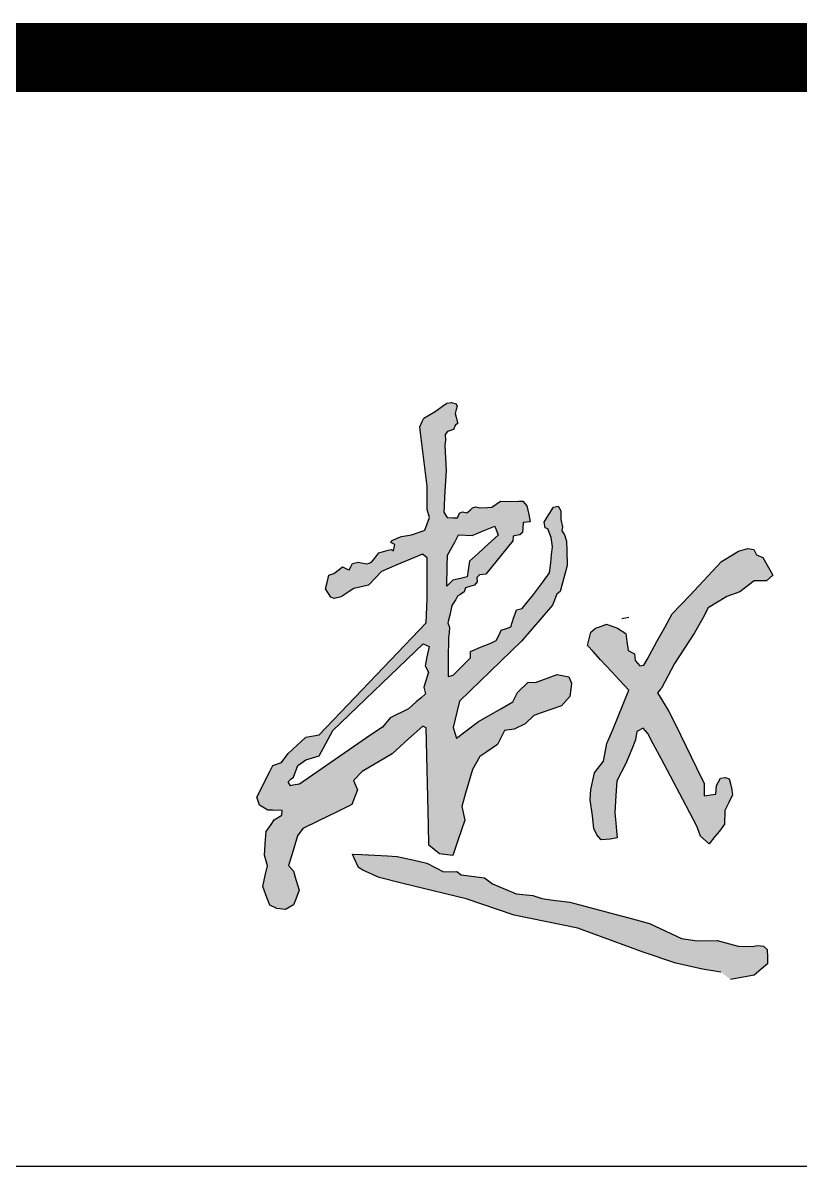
# Model space of a CAD drawing. Header units: inches. Extents: x -1293886 to -986005, y -15154 to 203628.
# Drawn here: x -1069950 to -1069390, y 79037 to 79862 of the extents above; entities that cross this region are included whole.
import ezdxf

# ---------------------------------------------------------------- set-up
doc = ezdxf.new("R2010")
doc.units = ezdxf.units.IN
doc.header["$LTSCALE"] = 100
doc.header["$MEASUREMENT"] = 0
doc.layers.get('0').update_dxf_attribs({"color": 252})
doc.layers.add('TK', color=142, linetype='Continuous')

# ---------------------------------------------------------------- blocks, each defined once
blk = doc.blocks.new('A$C05385F37')
at = {"layer": 'TK'}
for p, q in [((-8000, -26600), (-1000, -26600)), ((-1000, -26600), (-8000, -26600)), ((-8000, -26600), (-1000, -26600)), ((-8000, -26600), (-1000, -26600)), ((-8000, -26600), (-1000, -26600)), ((-8000, -26600), (-1000, -26600)), ((-8000, -27400), (-1000, -27400))]:
    blk.add_line(p, q, dxfattribs=at)
at = {"layer": 'TK', "const_width": 50}
for points in [[(-8000, -26600), (-1000, -26600)], [(-1000, -26600), (-8000, -26600)], [(-1000, -26600), (-7944, -26600)]]:
    blk.add_lwpolyline(points, dxfattribs=at)

msp = doc.modelspace()

# ---------------------------------------------------------------- hatches: boundary and pattern name
h = msp.add_hatch(color=1)
h.dxf.hatch_style = 1
h.paths.add_polyline_path([(-1069251.43, 79214.99), (-1069251.68, 79219.55), (-1069246.96, 79223.01), (-1069241.41, 79223.71), (-1069239.47, 79222.46), (-1069239.61, 79216.64), (-1069239.77, 79209.73), (-1069238.5, 79202.36), (-1069237.34, 79195.64), (-1069238.08, 79189.05), (-1069238.77, 79182.95), (-1069240.99, 79180.46), (-1069242.38, 79185.73), (-1069245.43, 79189.89), (-1069248.37, 79193.89), (-1069249.32, 79200.42), (-1069250.5, 79208.59)], flags=16)
h.paths.add_polyline_path([(-1069288.58, 79242.72), (-1069291.57, 79246.02), (-1069285.27, 79254.83), (-1069278.82, 79260.17), (-1069273.47, 79261.75), (-1069269.85, 79255.93), (-1069267.65, 79246.81), (-1069270.64, 79243.51), (-1069277.25, 79240.68), (-1069283.7, 79239.42)], flags=16)
h.paths.add_polyline_path([(-1069184.22, 79350.52), (-1069180.18, 79358.3), (-1069172.14, 79369.78), (-1069168.23, 79382.86), (-1069160.2, 79392.73), (-1069152.16, 79414.53), (-1069144.83, 79434.4), (-1069145.73, 79442.53), (-1069146.84, 79452.63), (-1069147.8, 79461.38), (-1069143.43, 79468.47), (-1069136.77, 79472.6), (-1069126.44, 79470.76), (-1069121.38, 79466.63), (-1069117.94, 79460.66), (-1069120.01, 79451.71), (-1069124.37, 79447.81), (-1069123.22, 79440.93), (-1069126.9, 79430.6), (-1069129.99, 79421.91), (-1069133.33, 79411.78), (-1069169.57, 79334.54), (-1069177.83, 79332.22), (-1069181.1, 79333.64), (-1069184.63, 79335.18), (-1069185.35, 79340.16), (-1069185.79, 79343.2), (-1069186.21, 79346.12)])
h.paths.add_polyline_path([(-1069265.51, 79279.81), (-1069264.71, 79277.56), (-1069262.99, 79272.69), (-1069261.65, 79268.89), (-1069256.1, 79260.22), (-1069256.5, 79254.66), (-1069254.25, 79250.16), (-1069253.27, 79248.2), (-1069248.15, 79248.04), (-1069245.65, 79247.97), (-1069244.58, 79250.56), (-1069245.11, 79252.94), (-1069245.87, 79256.38), (-1069247.89, 79259.69), (-1069250.77, 79269.42), (-1069249.7, 79276.35), (-1069249.04, 79280.63), (-1069247.03, 79284.87), (-1069245.57, 79287.98), (-1069249.43, 79291.8), (-1069260.89, 79290.47), (-1069267.27, 79289.73), (-1069273.53, 79289), (-1069275.84, 79283.79), (-1069270.01, 79283.39), (-1069267.29, 79283.2)], flags=16)
h.paths.add_polyline_path([(-1069300.25, 79400.65), (-1069297.75, 79398.78), (-1069290.6, 79400.95), (-1069283.45, 79398.57), (-1069280.85, 79393.37), (-1069282.58, 79385.14), (-1069284.25, 79377.23), (-1069287.57, 79372.58), (-1069287.35, 79366.95), (-1069287.18, 79362.64), (-1069287.09, 79360.2), (-1069276.08, 79374.31), (-1069268.93, 79375.61), (-1069264.16, 79377.13), (-1069258.31, 79385.79), (-1069249.43, 79392.94), (-1069245.31, 79407.01), (-1069239.46, 79417.19), (-1069230.58, 79421.95), (-1069222.99, 79420.22), (-1069217.79, 79415.46), (-1069220.18, 79408.09), (-1069223.21, 79399.87), (-1069226.22, 79391.72), (-1069240.33, 79373.88), (-1069262.26, 79351.31), (-1069261.3, 79348.45), (-1069209.73, 79364.1), (-1069205.33, 79362), (-1069203.04, 79357.99), (-1069200.83, 79354.13), (-1069205.72, 79349.78), (-1069210.84, 79345.23), (-1069280.31, 79300.19), (-1069278.19, 79297.44), (-1069272.89, 79296.8), (-1069269.08, 79296.35), (-1069266.33, 79303.79), (-1069259.34, 79304.63), (-1069250.84, 79305.66), (-1069245.44, 79306.32), (-1069241.97, 79304), (-1069237.19, 79300.8), (-1069232.44, 79299.77), (-1069228.8, 79298.98), (-1069225.45, 79303.36), (-1069223.47, 79305.96), (-1069221.22, 79308.02), (-1069213.74, 79314.85), (-1069205.76, 79318.39), (-1069201.22, 79320.4), (-1069196.86, 79320.51), (-1069194.53, 79317.12), (-1069195.59, 79308.44), (-1069196.12, 79304.14), (-1069196.58, 79300.34), (-1069208.24, 79297.16), (-1069213.31, 79295.77), (-1069216.23, 79291.76), (-1069217.34, 79290.22), (-1069220.54, 79285.83), (-1069224.91, 79284.95), (-1069229.61, 79281.43), (-1069228.91, 79273.22), (-1069223.74, 79252.1), (-1069218.57, 79249.29), (-1069214.61, 79247.13), (-1069207.07, 79246), (-1069198.46, 79245.69), (-1069190.98, 79248.18), (-1069182.58, 79250.99), (-1069176.73, 79252.94), (-1069175.37, 79257.13), (-1069175.37, 79265.16), (-1069175.37, 79270.43), (-1069172.39, 79273.18), (-1069162.52, 79272.95), (-1069153.81, 79272.75), (-1069149.44, 79272.95), (-1069146, 79269.97), (-1069140.03, 79268.83), (-1069137.51, 79273.64), (-1069135.97, 79276.58), (-1069127.64, 79277.77), (-1069124.43, 79274.79), (-1069126.95, 79270.2), (-1069129.04, 79266.4), (-1069130.57, 79263.62), (-1069127.87, 79261.26), (-1069125.5, 79260.35), (-1069119.48, 79270.38), (-1069089.69, 79307.27), (-1069089.34, 79311.91), (-1069091.48, 79314.94), (-1069092.13, 79315.86), (-1069096.65, 79313.69), (-1069159.21, 79283.62), (-1069166.39, 79284.99), (-1069167.1, 79289.27), (-1069169.42, 79291.41), (-1069169.6, 79295.86), (-1069167.46, 79301.57), (-1069165.61, 79306.49), (-1069161.04, 79311.37), (-1069148.27, 79324.58), (-1069102.17, 79348.84), (-1069098.53, 79350.75), (-1069096.83, 79364.98), (-1069101.08, 79372.24), (-1069104.4, 79377.91), (-1069108.34, 79401.18), (-1069107.13, 79404.97), (-1069105.28, 79410.8), (-1069110.75, 79414.27), (-1069115.58, 79414.27), (-1069117.48, 79417.72), (-1069111.01, 79424.18), (-1069110.05, 79432.59), (-1069105.85, 79444.43), (-1069097.06, 79446.53), (-1069091.52, 79441.75), (-1069086.4, 79437.34), (-1069091.71, 79402.42), (-1069089.8, 79392.87), (-1069087.51, 79381.41), (-1069085.79, 79373.77), (-1069083.89, 79365.36), (-1069075.47, 79366.32), (-1069067.63, 79373.39), (-1069042.32, 79391.2), (-1069033.91, 79390.48), (-1069030.3, 79386.64), (-1069029.34, 79377.27), (-1069028.94, 79373.35), (-1069038.72, 79369.1), (-1069039.92, 79360.94), (-1069074.52, 79343.67), (-1069087.74, 79344.12), (-1069093.82, 79344.32), (-1069101.11, 79340.55), (-1069143.09, 79312.95), (-1069144.13, 79306.48), (-1069140.37, 79307.26), (-1069077.21, 79335.84), (-1069071.52, 79334.16), (-1069067.51, 79330.93), (-1069067.12, 79327.05), (-1069065.95, 79321.62), (-1069066.86, 79316.7), (-1069108.7, 79255.1), (-1069107.19, 79252.89), (-1069105.51, 79250.42), (-1069028.04, 79226.72), (-1069004.63, 79219.57), (-1068991.95, 79218.79), (-1068979.2, 79218), (-1068958.58, 79210.39), (-1068893.72, 79198.99), (-1068887.03, 79197.81), (-1068882.92, 79194.19), (-1068880.57, 79192.13), (-1068872.51, 79194.59), (-1068865.97, 79196.59), (-1068860.11, 79194.39), (-1068855.9, 79190.19), (-1068848.45, 79183.18), (-1068848.2, 79177.64), (-1068848.06, 79174.46), (-1068853.23, 79169.6), (-1068861.04, 79166.08), (-1068870.35, 79169.6), (-1068877.84, 79172.43), (-1068895.35, 79179.05), (-1068908.09, 79179.15), (-1068920.42, 79182.67), (-1068929.83, 79185.36), (-1068942.06, 79188.85), (-1068949.61, 79191.01), (-1068958.51, 79193.55), (-1068995.41, 79199.77), (-1069020.07, 79207.82), (-1069079.97, 79223.92), (-1069124.76, 79238.75), (-1069133.06, 79233.47), (-1069153.95, 79209.33), (-1069160.77, 79201.45), (-1069167.13, 79194.09), (-1069173.56, 79186.66), (-1069179.4, 79179.92), (-1069185.15, 79182.42), (-1069190.61, 79184.79), (-1069191.95, 79189.97), (-1069193.43, 79195.7), (-1069194.93, 79201.5), (-1069196.4, 79207.16), (-1069196.98, 79212.35), (-1069192.95, 79215.62), (-1069185.91, 79216.37), (-1069185.4, 79211.34), (-1069184.8, 79205.32), (-1069184.23, 79199.59), (-1069177.86, 79200.53), (-1069170.56, 79204.3), (-1069169.05, 79211.59), (-1069162.51, 79217.88), (-1069151.25, 79228.69), (-1069142.37, 79243.53), (-1069144.14, 79250.32), (-1069147.91, 79251.58), (-1069153.8, 79253.54), (-1069159.23, 79250.57), (-1069168.29, 79245.63), (-1069184.35, 79233), (-1069198.99, 79230.82), (-1069208.35, 79229.43), (-1069216, 79230.43), (-1069220.63, 79231.03), (-1069223.3, 79231.38), (-1069223.32, 79225.29), (-1069223.36, 79214.61), (-1069224.11, 79168.75), (-1069224.85, 79160.44), (-1069229.86, 79157.26), (-1069234.14, 79153.72), (-1069243.67, 79152.38), (-1069252.1, 79173.31), (-1069254.56, 79186.98), (-1069259.02, 79201.27), (-1069263.33, 79210.03), (-1069272.7, 79206.95), (-1069282.7, 79201.42), (-1069319.61, 79176.67), (-1069327.39, 79175.21), (-1069338.56, 79173.12), (-1069344.67, 79171.98), (-1069344.17, 79180.56), (-1069344.65, 79192.95), (-1069339.79, 79201.21), (-1069329.82, 79201.46), (-1069325.21, 79201.57), (-1069323.74, 79196.11), (-1069318.88, 79194.41), (-1069312.31, 79200.24), (-1069266.11, 79228.43), (-1069267.08, 79231.83), (-1069273.16, 79230.38), (-1069298.69, 79221.38), (-1069306.48, 79223.33), (-1069310.85, 79227.95), (-1069313.11, 79230.32), (-1069313.28, 79234.75), (-1069310.37, 79237.91), (-1069309.3, 79253.23), (-1069305.09, 79255.63), (-1069300.58, 79259.39), (-1069296.53, 79264.94), (-1069294.12, 79274.25), (-1069275.84, 79283.79), (-1069285.41, 79283.28), (-1069297.77, 79282.62), (-1069300.22, 79282.48), (-1069305.67, 79277.15), (-1069317.14, 79265.93), (-1069325.39, 79264.1), (-1069337.39, 79252.91), (-1069358.44, 79239.86), (-1069361.6, 79237.9), (-1069364.31, 79243.85), (-1069368.59, 79253.26), (-1069363.24, 79257.97), (-1069361.19, 79259.77), (-1069350.98, 79263.3), (-1069245.97, 79336.81), (-1069356.02, 79295.91), (-1069361.9, 79298.73), (-1069364.01, 79303.89), (-1069362.84, 79308.59), (-1069358.84, 79311.88), (-1069353.37, 79316.38), (-1069337.7, 79323.85), (-1069295.4, 79340.99), (-1069294.23, 79344.75), (-1069300.1, 79344.28), (-1069303.35, 79344.02), (-1069306.76, 79351.43), (-1069311.53, 79361.82), (-1069310.48, 79378.36), (-1069309.79, 79389.13), (-1069309.31, 79396.55), (-1069308.15, 79400.65)])
h.paths.add_polyline_path([(-1069345.68, 79430.97), (-1069338.62, 79437.68), (-1069319.03, 79445.82), (-1069300.72, 79448.62), (-1069286.61, 79452.7), (-1069255.44, 79452.68), (-1069233.82, 79456.24), (-1069222.43, 79458.12), (-1069210.16, 79452.68), (-1069209.65, 79446.33), (-1069212.45, 79438.96), (-1069214.8, 79432.77), (-1069236.36, 79431.33), (-1069248.11, 79430.54), (-1069260.53, 79433.11), (-1069272.48, 79431.33), (-1069287.62, 79429.08), (-1069304.89, 79422.96), (-1069327.17, 79420.4), (-1069339.63, 79421.67), (-1069342.94, 79426.75)])
h.paths.add_polyline_path([(-1069247.3, 79537.93), (-1069244.15, 79543.23), (-1069244.1, 79543.23), (-1069228.18, 79544.38), (-1069214.24, 79521.3), (-1069213.66, 79507.22), (-1069213.45, 79502.38), (-1069215.12, 79500.48), (-1069216.15, 79495.49), (-1069218.2, 79487.87), (-1069223.63, 79483.76), (-1069229.79, 79474.82), (-1069245.79, 79463.82), (-1069259.87, 79459.57), (-1069286.61, 79452.7), (-1069292.84, 79453.72), (-1069294.29, 79457.48), (-1069289.8, 79458.21), (-1069282.53, 79459.38), (-1069273.99, 79465.89), (-1069268.81, 79469.84), (-1069257.6, 79473.86), (-1069250.92, 79479.52), (-1069243.09, 79488.5), (-1069236.88, 79495.63), (-1069235.84, 79508.36), (-1069237.58, 79512.57), (-1069244.25, 79518.07), (-1069248.84, 79521.86), (-1069251.07, 79528.08), (-1069250.05, 79533.29)])
h.paths.add_polyline_path([(-1069712.59, 79262.29), (-1069705.98, 79261.93), (-1069691.94, 79261.24), (-1069687.38, 79261.02), (-1069680.53, 79260.69), (-1069668.27, 79257.92), (-1069659.15, 79255.86), (-1069652.47, 79252.38), (-1069646.96, 79249.51), (-1069637.49, 79249.67), (-1069634.3, 79247.43), (-1069617.55, 79245.19), (-1069611.6, 79240.78), (-1069602.57, 79236.99), (-1069594.65, 79233.66), (-1069582.69, 79232.41), (-1069576.16, 79230.19), (-1069567.92, 79229.14), (-1069562, 79228.39), (-1069555.96, 79227.63), (-1069523.55, 79219.02), (-1069513.29, 79216.29), (-1069498.44, 79212.35), (-1069475.34, 79201.3), (-1069464.09, 79199.76), (-1069449.65, 79200.02), (-1069434.43, 79195.8), (-1069424.21, 79195.68), (-1069420.5, 79196.44), (-1069416.16, 79195.8), (-1069413.6, 79193.38), (-1069413.47, 79187.5), (-1069413.37, 79183.05), (-1069417.94, 79179.2), (-1069423.07, 79174.87), (-1069440.06, 79171.92), (-1069446.96, 79177.15), (-1069460.25, 79179.2), (-1069479.56, 79183.67), (-1069502.95, 79191.59), (-1069550.16, 79208.87), (-1069596.03, 79218.27), (-1069630.66, 79229.96), (-1069676.3, 79241.19), (-1069693.49, 79245.42), (-1069705.27, 79250.73), (-1069708.41, 79252.65), (-1069711.33, 79259.39)])
h.paths.add_polyline_path([(-1069532.37, 79427.12), (-1069529.46, 79428.16), (-1069521.61, 79425.27), (-1069515.62, 79421.42), (-1069514.76, 79415.64), (-1069513.8, 79409.14), (-1069509.2, 79406.88), (-1069508.77, 79401.96), (-1069505.35, 79398.11), (-1069502.57, 79398.54), (-1069500.21, 79402.81), (-1069493.12, 79415.7), (-1069487.5, 79425.91), (-1069482.12, 79435.68), (-1069469.4, 79449.01), (-1069446.62, 79473.49), (-1069438.68, 79478.25), (-1069434.19, 79480.94), (-1069427.44, 79482.88), (-1069423.34, 79482.08), (-1069421.36, 79478.25), (-1069416.73, 79476.27), (-1069413.69, 79470.85), (-1069409.65, 79463.64), (-1069414.09, 79459.62), (-1069423.08, 79459.48), (-1069433.26, 79451.56), (-1069442.65, 79448.12), (-1069456.2, 79440.04), (-1069460.12, 79432.6), (-1069466.05, 79422.05), (-1069480.44, 79399.9), (-1069489.93, 79382.17), (-1069490.59, 79381.32), (-1069492.71, 79378.62), (-1069488.84, 79372.38), (-1069484.75, 79365.79), (-1069479.86, 79356.3), (-1069464.56, 79324.66), (-1069458.99, 79313.16), (-1069459.11, 79304.47), (-1069452.53, 79305.34), (-1069450.64, 79305.59), (-1069450.17, 79311.73), (-1069447.19, 79317.19), (-1069443.72, 79317.56), (-1069440.93, 79316.63), (-1069439.99, 79312.91), (-1069439.22, 79309.8), (-1069438.5, 79305.07), (-1069441.3, 79299.61), (-1069444.24, 79293.89), (-1069444.38, 79283.8), (-1069448.02, 79278.9), (-1069451.24, 79274.98), (-1069455.52, 79269.78), (-1069461.75, 79275.26), (-1069464.27, 79282.4), (-1069469.45, 79292.19), (-1069474.47, 79301.68), (-1069483.34, 79318.45), (-1069489.89, 79330.85), (-1069495.72, 79341.86), (-1069499.56, 79349.44), (-1069503.07, 79353.08), (-1069507.69, 79350.84), (-1069508.67, 79344.68), (-1069511.33, 79338.1), (-1069515.57, 79327.62), (-1069521.97, 79315.29), (-1069522.67, 79304.51), (-1069523.52, 79292.05), (-1069522.81, 79284.78), (-1069522.27, 79279.08), (-1069521.78, 79274.01), (-1069526.88, 79273.02), (-1069533.32, 79272.6), (-1069536.54, 79276.1), (-1069538.64, 79280.72), (-1069539.48, 79289.81), (-1069541.3, 79301.57), (-1069540.88, 79308.85), (-1069538.22, 79321.03), (-1069531.64, 79329.43), (-1069529.12, 79342.16), (-1069525.06, 79351.4), (-1069513.4, 79380.52), (-1069520.32, 79388.03), (-1069525.75, 79393.92), (-1069533.69, 79402.54), (-1069539.14, 79408.45), (-1069543.1, 79412.74), (-1069540.66, 79422.57), (-1069537.31, 79425.34)])
h.paths.add_polyline_path([(-1069756.94, 79316.57), (-1069755.22, 79317.92), (-1069752.16, 79326.29), (-1069746.23, 79330.38), (-1069736.63, 79333.24), (-1069731.92, 79342.02), (-1069726.83, 79351.53), (-1069661.79, 79414.05), (-1069657.42, 79412), (-1069658.97, 79404.55), (-1069660.3, 79398.09), (-1069657.94, 79393.5), (-1069659.74, 79387.34), (-1069661.09, 79382.7), (-1069660.06, 79377.89), (-1069663.21, 79375.11), (-1069666.68, 79372.07), (-1069672.17, 79367.24), (-1069685.57, 79360.6), (-1069691.04, 79353.97), (-1069699.42, 79348.31), (-1069708.82, 79341.97), (-1069750.96, 79312.73), (-1069755.56, 79311.97), (-1069757.25, 79311.68), (-1069758.94, 79314.42)], flags=16)
h.paths.add_polyline_path([(-1069640.25, 79459.93), (-1069644.58, 79455.63), (-1069644.28, 79469.78), (-1069644.11, 79478.09), (-1069638.97, 79487.46), (-1069636.1, 79492.7), (-1069626.29, 79492.18), (-1069617.15, 79496.01), (-1069610.1, 79498.96), (-1069607.71, 79492.47), (-1069614.79, 79485.99), (-1069621.79, 79479.58), (-1069628.24, 79473.67), (-1069629.24, 79467.13), (-1069629.96, 79462.41), (-1069634.85, 79461.23)], flags=16)
h.paths.add_polyline_path([(-1069662.33, 79574.51), (-1069661.32, 79576.95), (-1069652.98, 79581.71), (-1069647.66, 79585.53), (-1069644.62, 79587.7), (-1069641.39, 79588.19), (-1069637.9, 79587.17), (-1069637.08, 79585.53), (-1069637.8, 79583.06), (-1069638.62, 79580.26), (-1069637.9, 79577.52), (-1069637.11, 79574.49), (-1069636.77, 79573.17), (-1069638.72, 79571.68), (-1069639.75, 79568.6), (-1069641.91, 79567.98), (-1069644.09, 79567.36), (-1069645.81, 79565.11), (-1069645.7, 79561.01), (-1069646.01, 79557.21), (-1069645.22, 79539.22), (-1069646.19, 79520.27), (-1069646.54, 79513.24), (-1069646.76, 79509), (-1069645.28, 79506.71), (-1069644.33, 79505.23), (-1069640.3, 79505.08), (-1069636.98, 79504.96), (-1069635.51, 79508.43), (-1069633.33, 79509.33), (-1069630.08, 79508.52), (-1069627.81, 79510.6), (-1069626.07, 79512.19), (-1069623.74, 79512.86), (-1069620.93, 79512.22), (-1069615.32, 79512.5), (-1069612.11, 79512.65), (-1069605.91, 79517.02), (-1069598.85, 79516.66), (-1069593.06, 79516.93), (-1069589.7, 79517.08), (-1069586.86, 79513.74), (-1069585.57, 79507.45), (-1069584.45, 79501.99), (-1069589.59, 79501.61), (-1069589.8, 79497.54), (-1069589.96, 79494.45), (-1069591.98, 79492.62), (-1069594.93, 79492.12), (-1069596.69, 79491.83), (-1069597.04, 79488.4), (-1069616.56, 79464.26), (-1069621.07, 79463.95), (-1069622.98, 79461.79), (-1069622.8, 79458.85), (-1069624.62, 79456.44), (-1069629.72, 79454.88), (-1069631.25, 79454.41), (-1069632.14, 79451.51), (-1069635.34, 79449.44), (-1069636.97, 79448.38), (-1069638.02, 79445.98), (-1069640.97, 79441.78), (-1069642.56, 79434.84), (-1069643.82, 79429.31), (-1069642.68, 79425.82), (-1069643.05, 79422.16), (-1069643.42, 79418.48), (-1069643.56, 79402.96), (-1069643.65, 79393.92), (-1069643.69, 79390.4), (-1069640.04, 79391.47), (-1069635.74, 79395.76), (-1069630.76, 79400.74), (-1069627.46, 79404.04), (-1069627.61, 79408.48), (-1069624.7, 79409.71), (-1069621.46, 79411.07), (-1069612.99, 79414.64), (-1069608.95, 79416.33), (-1069606.91, 79420.59), (-1069605.37, 79423.79), (-1069601.54, 79425.19), (-1069598.46, 79426.31), (-1069597.25, 79430.09), (-1069596.48, 79432.49), (-1069595.45, 79435.68), (-1069594.49, 79438.67), (-1069590.19, 79439.44), (-1069586.36, 79444.35), (-1069582.95, 79448.7), (-1069575, 79459.35), (-1069570.51, 79465.35), (-1069569.74, 79472.54), (-1069569.12, 79478.22), (-1069568.5, 79483.97), (-1069569.49, 79490.66), (-1069571.73, 79496.92), (-1069573.71, 79497.74), (-1069574.37, 79501.87), (-1069572.31, 79505.42), (-1069567.68, 79512.6), (-1069564.38, 79513.42), (-1069562.31, 79510.12), (-1069562.48, 79503.77), (-1069561.32, 79498.57), (-1069561.65, 79495.68), (-1069559.75, 79492.71), (-1069558.43, 79488.08), (-1069558.18, 79481.31), (-1069557.79, 79470.5), (-1069562.89, 79451.74), (-1069565.33, 79449.87), (-1069568.36, 79441.84), (-1069590.74, 79415.91), (-1069635.51, 79372.57), (-1069637.15, 79365.78), (-1069640.11, 79353.56), (-1069637.62, 79345.86), (-1069630.59, 79351.25), (-1069621.78, 79358.01), (-1069605.74, 79367.18), (-1069597.12, 79372.12), (-1069593.56, 79378.89), (-1069586.01, 79386.29), (-1069580.72, 79386.17), (-1069565.17, 79391.81), (-1069556.76, 79390.2), (-1069554.69, 79385.71), (-1069555.26, 79381.34), (-1069555.95, 79376.12), (-1069558.26, 79373.51), (-1069562.05, 79369.22), (-1069575.97, 79364.47), (-1069581.96, 79362.43), (-1069588.22, 79356.31), (-1069595.99, 79352.43), (-1069602.93, 79351.41), (-1069605.18, 79347.12), (-1069608.18, 79341.4), (-1069615.8, 79336.1), (-1069620.79, 79332.63), (-1069626.22, 79323.44), (-1069631.06, 79306.31), (-1069633.78, 79296.71), (-1069631.72, 79286.71), (-1069636.62, 79272.01), (-1069640.18, 79261.33), (-1069650.02, 79262.54), (-1069657.54, 79268.74), (-1069657.87, 79283.12), (-1069659.46, 79353.32), (-1069661.95, 79354.71), (-1069672.23, 79345.41), (-1069683.96, 79334.78), (-1069705.79, 79321.81), (-1069711.9, 79315.53), (-1069708.95, 79308.74), (-1069713.03, 79298.1), (-1069723.67, 79292.89), (-1069737.16, 79286.3), (-1069748.43, 79280.79), (-1069752.21, 79275.46), (-1069756.19, 79262.44), (-1069758.71, 79254.17), (-1069755.2, 79250.01), (-1069753.42, 79244.09), (-1069751.06, 79236.2), (-1069753.62, 79229.69), (-1069755.17, 79225.77), (-1069760.93, 79222.39), (-1069767.24, 79222.98), (-1069772.18, 79225.55), (-1069774.35, 79231.07), (-1069777.4, 79238.82), (-1069775.53, 79246.85), (-1069773.89, 79253.95), (-1069776.13, 79261.45), (-1069775.34, 79272.89), (-1069774.94, 79278.7), (-1069771.39, 79283.74), (-1069769.06, 79287.06), (-1069763.69, 79290.45), (-1069763.3, 79293.81), (-1069770.4, 79294), (-1069773.8, 79294.1), (-1069779.68, 79297.55), (-1069781.65, 79303.28), (-1069772.18, 79322.02), (-1069770.03, 79326.27), (-1069763.89, 79328.33), (-1069758.95, 79334.84), (-1069749.67, 79343.52), (-1069746.37, 79346.61), (-1069740.79, 79347.66), (-1069736.78, 79348.42), (-1069659.43, 79429.12), (-1069658.8, 79446.28), (-1069658.76, 79464.93), (-1069658.73, 79476.04), (-1069662.15, 79478.81), (-1069668.02, 79476.34), (-1069680.67, 79471.02), (-1069691.84, 79466.32), (-1069701.05, 79456.29), (-1069711.58, 79453.97), (-1069714.98, 79451.73), (-1069720.85, 79447.89), (-1069725.94, 79446.85), (-1069728.38, 79447.8), (-1069729.87, 79450.25), (-1069732.06, 79453.84), (-1069730.72, 79459.38), (-1069729.69, 79463.64), (-1069726.15, 79464.8), (-1069723.17, 79467.03), (-1069719.79, 79469.57), (-1069716.58, 79467.88), (-1069714.98, 79467.46), (-1069713.92, 79469.58), (-1069712.73, 79471.96), (-1069708.5, 79472.98), (-1069704.99, 79472.35), (-1069702.5, 79471.89), (-1069700.63, 79472.35), (-1069698.93, 79473.09), (-1069696.49, 79475.85), (-1069695, 79477.87), (-1069693.65, 79479.7), (-1069686.81, 79481.59), (-1069684.56, 79482.22), (-1069683.09, 79481.17), (-1069682.13, 79485.84), (-1069685, 79487.12), (-1069684.15, 79488.5), (-1069680.32, 79490.2), (-1069677.22, 79491.58), (-1069670.12, 79492.75), (-1069661.72, 79495.51), (-1069660.38, 79495.95), (-1069658.72, 79500.52), (-1069657.05, 79505.13), (-1069658.89, 79511.1), (-1069658.72, 79527.74), (-1069663.52, 79566.21), (-1069664.07, 79570.61)])
edge = h.paths.add_edge_path(flags=17)
edge.add_line((-1069705.98, 79261.93), (-1069702.79, 79261.77))

# ---------------------------------------------------------------- linework, layer by layer
at = {"color": 1}
for p, q in [((-1069644.62, 79587.7), (-1069641.39, 79588.19)), ((-1069641.39, 79588.19), (-1069637.9, 79587.17)), ((-1069661.32, 79576.95), (-1069652.98, 79581.71)), ((-1069652.98, 79581.71), (-1069647.66, 79585.53)), ((-1069647.66, 79585.53), (-1069644.62, 79587.7)), ((-1069637.8, 79583.06), (-1069638.62, 79580.26)), ((-1069638.62, 79580.26), (-1069637.9, 79577.52)), ((-1069637.9, 79587.17), (-1069637.08, 79585.53)), ((-1069637.08, 79585.53), (-1069637.8, 79583.06)), ((-1069664.07, 79570.61), (-1069662.33, 79574.51)), ((-1069662.33, 79574.51), (-1069661.32, 79576.95)), ((-1069638.72, 79571.68), (-1069639.75, 79568.6)), ((-1069636.77, 79573.17), (-1069638.72, 79571.68)), ((-1069637.9, 79577.52), (-1069637.11, 79574.49)), ((-1069637.11, 79574.49), (-1069636.77, 79573.17)), ((-1069663.52, 79566.21), (-1069664.07, 79570.61)), ((-1069658.72, 79527.74), (-1069663.52, 79566.21)), ((-1069644.09, 79567.36), (-1069645.81, 79565.11)), ((-1069645.81, 79565.11), (-1069645.7, 79561.01)), ((-1069641.91, 79567.98), (-1069644.09, 79567.36)), ((-1069639.75, 79568.6), (-1069641.91, 79567.98)), ((-1069645.7, 79561.01), (-1069646.01, 79557.21)), ((-1069646.01, 79557.21), (-1069645.22, 79539.22)), ((-1069645.22, 79539.22), (-1069646.19, 79520.27)), ((-1069658.89, 79511.1), (-1069658.72, 79527.74)), ((-1069646.19, 79520.27), (-1069646.54, 79513.24)), ((-1069612.11, 79512.65), (-1069605.91, 79517.02)), ((-1069605.91, 79517.02), (-1069598.85, 79516.66)), ((-1069598.85, 79516.66), (-1069593.06, 79516.93)), ((-1069593.06, 79516.93), (-1069589.7, 79517.08)), ((-1069589.7, 79517.08), (-1069586.86, 79513.74)), ((-1069586.86, 79513.74), (-1069585.57, 79507.45)), ((-1069657.05, 79505.13), (-1069658.89, 79511.1)), ((-1069646.54, 79513.24), (-1069646.76, 79509)), ((-1069646.76, 79509), (-1069645.28, 79506.71)), ((-1069645.28, 79506.71), (-1069644.33, 79505.23)), ((-1069636.98, 79504.96), (-1069635.51, 79508.43)), ((-1069635.51, 79508.43), (-1069633.33, 79509.33)), ((-1069633.33, 79509.33), (-1069630.08, 79508.52)), ((-1069630.08, 79508.52), (-1069627.81, 79510.6)), ((-1069627.81, 79510.6), (-1069626.07, 79512.19)), ((-1069626.07, 79512.19), (-1069623.74, 79512.86)), ((-1069623.74, 79512.86), (-1069620.93, 79512.22)), ((-1069620.93, 79512.22), (-1069615.32, 79512.5)), ((-1069615.32, 79512.5), (-1069612.11, 79512.65)), ((-1069585.57, 79507.45), (-1069584.45, 79501.99)), ((-1069574.37, 79501.87), (-1069572.31, 79505.42)), ((-1069572.31, 79505.42), (-1069567.68, 79512.6)), ((-1069567.68, 79512.6), (-1069564.38, 79513.42)), ((-1069564.38, 79513.42), (-1069562.31, 79510.12)), ((-1069562.31, 79510.12), (-1069562.48, 79503.77)), ((-1069660.38, 79495.95), (-1069658.72, 79500.52)), ((-1069658.72, 79500.52), (-1069657.05, 79505.13)), ((-1069644.33, 79505.23), (-1069640.3, 79505.08)), ((-1069640.3, 79505.08), (-1069636.98, 79504.96)), ((-1069617.15, 79496.01), (-1069610.1, 79498.96)), ((-1069610.1, 79498.96), (-1069607.71, 79492.47)), ((-1069589.8, 79497.54), (-1069589.96, 79494.45)), ((-1069589.59, 79501.61), (-1069589.8, 79497.54)), ((-1069584.45, 79501.99), (-1069589.59, 79501.61)), ((-1069573.71, 79497.74), (-1069574.37, 79501.87)), ((-1069571.73, 79496.92), (-1069573.71, 79497.74)), ((-1069562.48, 79503.77), (-1069561.32, 79498.57)), ((-1069561.32, 79498.57), (-1069561.65, 79495.68)), ((-1069684.15, 79488.5), (-1069680.32, 79490.2)), ((-1069680.32, 79490.2), (-1069677.22, 79491.58)), ((-1069677.22, 79491.58), (-1069670.12, 79492.75)), ((-1069670.12, 79492.75), (-1069661.72, 79495.51)), ((-1069661.72, 79495.51), (-1069660.38, 79495.95)), ((-1069638.97, 79487.46), (-1069636.1, 79492.7)), ((-1069636.1, 79492.7), (-1069626.29, 79492.18)), ((-1069626.29, 79492.18), (-1069617.15, 79496.01)), ((-1069607.71, 79492.47), (-1069614.79, 79485.99)), ((-1069596.69, 79491.83), (-1069597.04, 79488.4)), ((-1069594.93, 79492.12), (-1069596.69, 79491.83)), ((-1069591.98, 79492.62), (-1069594.93, 79492.12)), ((-1069589.96, 79494.45), (-1069591.98, 79492.62)), ((-1069569.49, 79490.66), (-1069571.73, 79496.92)), ((-1069568.5, 79483.97), (-1069569.49, 79490.66)), ((-1069561.65, 79495.68), (-1069559.75, 79492.71)), ((-1069559.75, 79492.71), (-1069558.43, 79488.08)), ((-1069693.65, 79479.7), (-1069686.81, 79481.59)), ((-1069686.81, 79481.59), (-1069684.56, 79482.22)), ((-1069685, 79487.12), (-1069684.15, 79488.5)), ((-1069682.13, 79485.84), (-1069685, 79487.12)), ((-1069684.56, 79482.22), (-1069683.09, 79481.17)), ((-1069683.09, 79481.17), (-1069682.13, 79485.84)), ((-1069683.09, 79481.17), (-1069683.09, 79481.17)), ((-1069644.11, 79478.09), (-1069638.97, 79487.46)), ((-1069614.79, 79485.99), (-1069621.79, 79479.58)), ((-1069597.04, 79488.4), (-1069616.56, 79464.26)), ((-1069569.12, 79478.22), (-1069568.5, 79483.97)), ((-1069558.43, 79488.08), (-1069558.18, 79481.31)), ((-1069558.18, 79481.31), (-1069557.79, 79470.5)), ((-1069438.68, 79478.25), (-1069434.19, 79480.94)), ((-1069434.19, 79480.94), (-1069427.44, 79482.88)), ((-1069427.44, 79482.88), (-1069423.34, 79482.08)), ((-1069423.34, 79482.08), (-1069421.36, 79478.25)), ((-1069712.73, 79471.96), (-1069708.5, 79472.98)), ((-1069708.5, 79472.98), (-1069704.99, 79472.35)), ((-1069704.99, 79472.35), (-1069702.5, 79471.89)), ((-1069702.5, 79471.89), (-1069700.63, 79472.35)), ((-1069700.63, 79472.35), (-1069698.93, 79473.09)), ((-1069698.93, 79473.09), (-1069696.49, 79475.85)), ((-1069698.93, 79473.09), (-1069698.93, 79473.09)), ((-1069696.49, 79475.85), (-1069695, 79477.87)), ((-1069695, 79477.87), (-1069693.65, 79479.7)), ((-1069668.02, 79476.34), (-1069680.67, 79471.02)), ((-1069662.15, 79478.81), (-1069668.02, 79476.34)), ((-1069658.73, 79476.04), (-1069662.15, 79478.81)), ((-1069658.76, 79464.93), (-1069658.73, 79476.04)), ((-1069644.28, 79469.78), (-1069644.11, 79478.09)), ((-1069628.24, 79473.67), (-1069629.24, 79467.13)), ((-1069621.79, 79479.58), (-1069628.24, 79473.67)), ((-1069570.51, 79465.35), (-1069569.74, 79472.54)), ((-1069569.74, 79472.54), (-1069569.12, 79478.22)), ((-1069469.4, 79449.01), (-1069446.62, 79473.49)), ((-1069446.62, 79473.49), (-1069438.68, 79478.25)), ((-1069421.36, 79478.25), (-1069416.73, 79476.27)), ((-1069416.73, 79476.27), (-1069413.69, 79470.85)), ((-1069729.69, 79463.64), (-1069726.15, 79464.8)), ((-1069726.15, 79464.8), (-1069723.17, 79467.03)), ((-1069723.17, 79467.03), (-1069719.79, 79469.57)), ((-1069719.79, 79469.57), (-1069716.58, 79467.88)), ((-1069716.58, 79467.88), (-1069714.98, 79467.46)), ((-1069714.98, 79467.46), (-1069713.92, 79469.58)), ((-1069713.92, 79469.58), (-1069712.73, 79471.96)), ((-1069691.84, 79466.32), (-1069701.05, 79456.29)), ((-1069680.67, 79471.02), (-1069691.84, 79466.32)), ((-1069658.8, 79446.28), (-1069658.76, 79464.93)), ((-1069644.58, 79455.63), (-1069644.28, 79469.78)), ((-1069629.24, 79467.13), (-1069629.96, 79462.41)), ((-1069616.56, 79464.26), (-1069621.07, 79463.95)), ((-1069575, 79459.35), (-1069570.51, 79465.35)), ((-1069557.79, 79470.5), (-1069562.89, 79451.74)), ((-1069413.69, 79470.85), (-1069409.65, 79463.64)), ((-1069732.06, 79453.84), (-1069730.72, 79459.38)), ((-1069730.72, 79459.38), (-1069729.69, 79463.64)), ((-1069701.05, 79456.29), (-1069711.58, 79453.97)), ((-1069640.25, 79459.93), (-1069644.58, 79455.63)), ((-1069634.85, 79461.23), (-1069640.25, 79459.93)), ((-1069629.96, 79462.41), (-1069634.85, 79461.23)), ((-1069624.62, 79456.44), (-1069629.72, 79454.88)), ((-1069622.8, 79458.85), (-1069624.62, 79456.44)), ((-1069621.07, 79463.95), (-1069622.98, 79461.79)), ((-1069622.98, 79461.79), (-1069622.8, 79458.85)), ((-1069582.95, 79448.7), (-1069575, 79459.35)), ((-1069423.08, 79459.48), (-1069433.26, 79451.56)), ((-1069414.09, 79459.62), (-1069423.08, 79459.48)), ((-1069409.65, 79463.64), (-1069414.09, 79459.62)), ((-1069729.87, 79450.25), (-1069732.06, 79453.84)), ((-1069728.38, 79447.8), (-1069729.87, 79450.25)), ((-1069725.94, 79446.85), (-1069728.38, 79447.8)), ((-1069720.85, 79447.89), (-1069725.94, 79446.85)), ((-1069714.98, 79451.73), (-1069720.85, 79447.89)), ((-1069711.58, 79453.97), (-1069714.98, 79451.73)), ((-1069636.97, 79448.38), (-1069638.02, 79445.98)), ((-1069635.34, 79449.44), (-1069636.97, 79448.38)), ((-1069632.14, 79451.51), (-1069635.34, 79449.44)), ((-1069631.25, 79454.41), (-1069632.14, 79451.51)), ((-1069629.72, 79454.88), (-1069631.25, 79454.41)), ((-1069586.36, 79444.35), (-1069582.95, 79448.7)), ((-1069565.33, 79449.87), (-1069568.36, 79441.84)), ((-1069562.89, 79451.74), (-1069565.33, 79449.87)), ((-1069482.12, 79435.68), (-1069469.4, 79449.01)), ((-1069442.65, 79448.12), (-1069456.2, 79440.04)), ((-1069433.26, 79451.56), (-1069442.65, 79448.12)), ((-1069659.43, 79429.12), (-1069658.8, 79446.28)), ((-1069640.97, 79441.78), (-1069642.56, 79434.84)), ((-1069638.02, 79445.98), (-1069640.97, 79441.78)), ((-1069594.49, 79438.67), (-1069590.19, 79439.44)), ((-1069568.36, 79441.84), (-1069590.74, 79415.91)), ((-1069590.19, 79439.44), (-1069586.36, 79444.35)), ((-1069456.2, 79440.04), (-1069460.12, 79432.6)), ((-1069642.56, 79434.84), (-1069643.82, 79429.31)), ((-1069597.25, 79430.09), (-1069596.48, 79432.49)), ((-1069596.48, 79432.49), (-1069595.45, 79435.68)), ((-1069595.45, 79435.68), (-1069594.49, 79438.67)), ((-1069513.35, 79433.11), (-1069518.45, 79432.12)), ((-1069487.5, 79425.91), (-1069482.12, 79435.68)), ((-1069460.12, 79432.6), (-1069466.05, 79422.05)), ((-1069736.78, 79348.42), (-1069659.43, 79429.12)), ((-1069643.82, 79429.31), (-1069642.68, 79425.82)), ((-1069642.68, 79425.82), (-1069643.05, 79422.16)), ((-1069606.91, 79420.59), (-1069605.37, 79423.79)), ((-1069605.37, 79423.79), (-1069601.54, 79425.19)), ((-1069601.54, 79425.19), (-1069598.46, 79426.31)), ((-1069598.46, 79426.31), (-1069597.25, 79430.09)), ((-1069540.66, 79422.57), (-1069537.31, 79425.34)), ((-1069537.31, 79425.34), (-1069532.37, 79427.12)), ((-1069532.37, 79427.12), (-1069529.46, 79428.16)), ((-1069529.46, 79428.16), (-1069529.46, 79428.16)), ((-1069529.46, 79428.16), (-1069521.61, 79425.27)), ((-1069521.61, 79425.27), (-1069515.62, 79421.42)), ((-1069493.12, 79415.7), (-1069487.5, 79425.91)), ((-1069643.42, 79418.48), (-1069643.56, 79402.96)), ((-1069643.05, 79422.16), (-1069643.42, 79418.48)), ((-1069590.74, 79415.91), (-1069635.51, 79372.57)), ((-1069621.46, 79411.07), (-1069612.99, 79414.64)), ((-1069612.99, 79414.64), (-1069608.95, 79416.33)), ((-1069608.95, 79416.33), (-1069606.91, 79420.59)), ((-1069543.1, 79412.74), (-1069540.66, 79422.57)), ((-1069515.62, 79421.42), (-1069514.76, 79415.64)), ((-1069514.76, 79415.64), (-1069513.8, 79409.14)), ((-1069500.21, 79402.81), (-1069493.12, 79415.7)), ((-1069466.05, 79422.05), (-1069480.44, 79399.9)), ((-1069726.83, 79351.53), (-1069661.79, 79414.05)), ((-1069661.79, 79414.05), (-1069657.42, 79412)), ((-1069657.42, 79412), (-1069658.97, 79404.55)), ((-1069627.61, 79408.48), (-1069624.7, 79409.71)), ((-1069627.46, 79404.04), (-1069627.61, 79408.48)), ((-1069624.7, 79409.71), (-1069621.46, 79411.07)), ((-1069539.14, 79408.45), (-1069543.1, 79412.74)), ((-1069533.69, 79402.54), (-1069539.14, 79408.45)), ((-1069513.8, 79409.14), (-1069509.2, 79406.88)), ((-1069509.2, 79406.88), (-1069508.77, 79401.96)), ((-1069658.97, 79404.55), (-1069660.3, 79398.09)), ((-1069660.3, 79398.09), (-1069657.94, 79393.5)), ((-1069643.56, 79402.96), (-1069643.65, 79393.92)), ((-1069635.74, 79395.76), (-1069630.76, 79400.74)), ((-1069630.76, 79400.74), (-1069627.46, 79404.04)), ((-1069525.75, 79393.92), (-1069533.69, 79402.54)), ((-1069508.77, 79401.96), (-1069505.35, 79398.11)), ((-1069505.35, 79398.11), (-1069502.57, 79398.54)), ((-1069502.57, 79398.54), (-1069500.21, 79402.81)), ((-1069480.44, 79399.9), (-1069489.93, 79382.17)), ((-1069657.94, 79393.5), (-1069659.74, 79387.34)), ((-1069643.65, 79393.92), (-1069643.69, 79390.4)), ((-1069643.69, 79390.4), (-1069640.04, 79391.47)), ((-1069640.04, 79391.47), (-1069635.74, 79395.76)), ((-1069580.72, 79386.17), (-1069565.17, 79391.81)), ((-1069565.17, 79391.81), (-1069556.76, 79390.2)), ((-1069556.76, 79390.2), (-1069554.69, 79385.71)), ((-1069520.32, 79388.03), (-1069525.75, 79393.92)), ((-1069659.74, 79387.34), (-1069661.09, 79382.7)), ((-1069661.09, 79382.7), (-1069660.06, 79377.89)), ((-1069593.56, 79378.89), (-1069586.01, 79386.29)), ((-1069586.01, 79386.29), (-1069580.72, 79386.17)), ((-1069554.69, 79385.71), (-1069555.26, 79381.34)), ((-1069513.4, 79380.52), (-1069520.32, 79388.03)), ((-1069489.93, 79382.17), (-1069490.59, 79381.32)), ((-1069663.21, 79375.11), (-1069666.68, 79372.07)), ((-1069660.06, 79377.89), (-1069663.21, 79375.11)), ((-1069597.12, 79372.12), (-1069593.56, 79378.89)), ((-1069593.56, 79378.89), (-1069593.56, 79378.89)), ((-1069558.26, 79373.51), (-1069562.05, 79369.22)), ((-1069555.95, 79376.12), (-1069558.26, 79373.51)), ((-1069555.26, 79381.34), (-1069555.95, 79376.12)), ((-1069525.06, 79351.4), (-1069513.4, 79380.52)), ((-1069490.59, 79381.32), (-1069492.71, 79378.62)), ((-1069492.71, 79378.62), (-1069488.84, 79372.38)), ((-1069672.17, 79367.24), (-1069685.57, 79360.6)), ((-1069666.68, 79372.07), (-1069672.17, 79367.24)), ((-1069637.15, 79365.78), (-1069640.11, 79353.56)), ((-1069635.51, 79372.57), (-1069637.15, 79365.78)), ((-1069621.78, 79358.01), (-1069605.74, 79367.18)), ((-1069605.74, 79367.18), (-1069597.12, 79372.12)), ((-1069562.05, 79369.22), (-1069575.97, 79364.47)), ((-1069488.84, 79372.38), (-1069484.75, 79365.79)), ((-1069484.75, 79365.79), (-1069479.86, 79356.3)), ((-1069685.57, 79360.6), (-1069691.04, 79353.97)), ((-1069630.59, 79351.25), (-1069621.78, 79358.01)), ((-1069581.96, 79362.43), (-1069588.22, 79356.31)), ((-1069575.97, 79364.47), (-1069581.96, 79362.43)), ((-1069731.92, 79342.02), (-1069726.83, 79351.53)), ((-1069691.04, 79353.97), (-1069699.42, 79348.31)), ((-1069661.95, 79354.71), (-1069672.23, 79345.41)), ((-1069659.46, 79353.32), (-1069661.95, 79354.71)), ((-1069657.87, 79283.12), (-1069659.46, 79353.32)), ((-1069640.11, 79353.56), (-1069637.62, 79345.86)), ((-1069637.62, 79345.86), (-1069630.59, 79351.25)), ((-1069602.93, 79351.41), (-1069605.18, 79347.12)), ((-1069595.99, 79352.43), (-1069602.93, 79351.41)), ((-1069588.22, 79356.31), (-1069595.99, 79352.43)), ((-1069529.12, 79342.16), (-1069525.06, 79351.4)), ((-1069507.69, 79350.84), (-1069508.67, 79344.68)), ((-1069503.07, 79353.08), (-1069507.69, 79350.84)), ((-1069499.56, 79349.44), (-1069503.07, 79353.08)), ((-1069495.72, 79341.86), (-1069499.56, 79349.44)), ((-1069479.86, 79356.3), (-1069464.56, 79324.66)), ((-1069758.95, 79334.84), (-1069749.67, 79343.52)), ((-1069708.82, 79341.97), (-1069750.96, 79312.73)), ((-1069749.67, 79343.52), (-1069746.37, 79346.61)), ((-1069746.37, 79346.61), (-1069740.79, 79347.66)), ((-1069740.79, 79347.66), (-1069736.78, 79348.42)), ((-1069736.63, 79333.24), (-1069731.92, 79342.02)), ((-1069699.42, 79348.31), (-1069708.82, 79341.97)), ((-1069672.23, 79345.41), (-1069683.96, 79334.78)), ((-1069608.18, 79341.4), (-1069615.8, 79336.1)), ((-1069605.18, 79347.12), (-1069608.18, 79341.4)), ((-1069531.64, 79329.43), (-1069529.12, 79342.16)), ((-1069508.67, 79344.68), (-1069511.33, 79338.1)), ((-1069489.89, 79330.85), (-1069495.72, 79341.86)), ((-1069763.89, 79328.33), (-1069758.95, 79334.84)), ((-1069746.23, 79330.38), (-1069736.63, 79333.24)), ((-1069683.96, 79334.78), (-1069705.79, 79321.81)), ((-1069620.79, 79332.63), (-1069626.22, 79323.44)), ((-1069615.8, 79336.1), (-1069620.79, 79332.63)), ((-1069511.33, 79338.1), (-1069515.57, 79327.62)), ((-1069772.18, 79322.02), (-1069770.03, 79326.27)), ((-1069770.03, 79326.27), (-1069763.89, 79328.33)), ((-1069755.22, 79317.92), (-1069752.16, 79326.29)), ((-1069752.16, 79326.29), (-1069746.23, 79330.38)), ((-1069538.22, 79321.03), (-1069531.64, 79329.43)), ((-1069515.57, 79327.62), (-1069521.97, 79315.29)), ((-1069483.34, 79318.45), (-1069489.89, 79330.85)), ((-1069464.56, 79324.66), (-1069458.99, 79313.16)), ((-1069781.65, 79303.28), (-1069772.18, 79322.02)), ((-1069758.94, 79314.42), (-1069756.94, 79316.57)), ((-1069756.94, 79316.57), (-1069755.22, 79317.92)), ((-1069705.79, 79321.81), (-1069711.9, 79315.53)), ((-1069711.9, 79315.53), (-1069708.95, 79308.74)), ((-1069626.22, 79323.44), (-1069631.06, 79306.31)), ((-1069540.88, 79308.85), (-1069538.22, 79321.03)), ((-1069474.47, 79301.68), (-1069483.34, 79318.45)), ((-1069450.17, 79311.73), (-1069447.19, 79317.19)), ((-1069447.19, 79317.19), (-1069443.72, 79317.56)), ((-1069443.72, 79317.56), (-1069440.93, 79316.63)), ((-1069440.93, 79316.63), (-1069439.99, 79312.91)), ((-1069757.25, 79311.68), (-1069758.94, 79314.42)), ((-1069755.56, 79311.97), (-1069757.25, 79311.68)), ((-1069757.25, 79311.68), (-1069757.25, 79311.68)), ((-1069750.96, 79312.73), (-1069755.56, 79311.97)), ((-1069708.95, 79308.74), (-1069713.03, 79298.1)), ((-1069541.3, 79301.57), (-1069540.88, 79308.85)), ((-1069521.97, 79315.29), (-1069522.67, 79304.51)), ((-1069458.99, 79313.16), (-1069459.11, 79304.47)), ((-1069450.64, 79305.59), (-1069450.17, 79311.73)), ((-1069439.99, 79312.91), (-1069439.22, 79309.8)), ((-1069439.22, 79309.8), (-1069438.5, 79305.07)), ((-1069779.68, 79297.55), (-1069781.65, 79303.28)), ((-1069631.06, 79306.31), (-1069633.78, 79296.71)), ((-1069539.48, 79289.81), (-1069541.3, 79301.57)), ((-1069522.67, 79304.51), (-1069523.52, 79292.05)), ((-1069469.45, 79292.19), (-1069474.47, 79301.68)), ((-1069459.11, 79304.47), (-1069452.53, 79305.34)), ((-1069452.53, 79305.34), (-1069450.64, 79305.59)), ((-1069441.3, 79299.61), (-1069444.24, 79293.89)), ((-1069438.5, 79305.07), (-1069441.3, 79299.61)), ((-1069773.8, 79294.1), (-1069779.68, 79297.55)), ((-1069770.4, 79294), (-1069773.8, 79294.1)), ((-1069763.3, 79293.81), (-1069770.4, 79294)), ((-1069763.69, 79290.45), (-1069763.3, 79293.81)), ((-1069763.3, 79293.81), (-1069763.3, 79293.81)), ((-1069723.67, 79292.89), (-1069737.16, 79286.3)), ((-1069713.03, 79298.1), (-1069723.67, 79292.89)), ((-1069633.78, 79296.71), (-1069631.72, 79286.71)), ((-1069523.52, 79292.05), (-1069522.81, 79284.78)), ((-1069464.27, 79282.4), (-1069469.45, 79292.19)), ((-1069444.24, 79293.89), (-1069444.38, 79283.8)), ((-1069774.94, 79278.7), (-1069771.39, 79283.74)), ((-1069771.39, 79283.74), (-1069769.06, 79287.06)), ((-1069769.06, 79287.06), (-1069763.69, 79290.45)), ((-1069737.16, 79286.3), (-1069748.43, 79280.79)), ((-1069657.54, 79268.74), (-1069657.87, 79283.12)), ((-1069631.72, 79286.71), (-1069636.62, 79272.01)), ((-1069538.64, 79280.72), (-1069539.48, 79289.81)), ((-1069522.81, 79284.78), (-1069522.27, 79279.08)), ((-1069444.38, 79283.8), (-1069448.02, 79278.9)), ((-1069775.34, 79272.89), (-1069774.94, 79278.7)), ((-1069752.21, 79275.46), (-1069756.19, 79262.44)), ((-1069748.43, 79280.79), (-1069752.21, 79275.46)), ((-1069536.54, 79276.1), (-1069538.64, 79280.72)), ((-1069533.32, 79272.6), (-1069536.54, 79276.1)), ((-1069522.27, 79279.08), (-1069521.78, 79274.01)), ((-1069461.75, 79275.26), (-1069464.27, 79282.4)), ((-1069455.52, 79269.78), (-1069461.75, 79275.26)), ((-1069451.24, 79274.98), (-1069455.52, 79269.78)), ((-1069448.02, 79278.9), (-1069451.24, 79274.98)), ((-1069776.13, 79261.45), (-1069775.34, 79272.89)), ((-1069650.02, 79262.54), (-1069657.54, 79268.74)), ((-1069636.62, 79272.01), (-1069640.18, 79261.33)), ((-1069526.88, 79273.02), (-1069533.32, 79272.6)), ((-1069521.78, 79274.01), (-1069526.88, 79273.02)), ((-1069773.89, 79253.95), (-1069776.13, 79261.45)), ((-1069756.19, 79262.44), (-1069758.71, 79254.17)), ((-1069712.59, 79262.29), (-1069705.98, 79261.93)), ((-1069711.33, 79259.39), (-1069712.59, 79262.29)), ((-1069708.41, 79252.65), (-1069711.33, 79259.39)), ((-1069705.98, 79261.93), (-1069702.79, 79261.77)), ((-1069705.98, 79261.93), (-1069691.94, 79261.24)), ((-1069691.94, 79261.24), (-1069687.38, 79261.02)), ((-1069687.38, 79261.02), (-1069680.53, 79260.69)), ((-1069680.53, 79260.69), (-1069668.27, 79257.92)), ((-1069668.27, 79257.92), (-1069659.15, 79255.86)), ((-1069640.18, 79261.33), (-1069650.02, 79262.54)), ((-1069775.53, 79246.85), (-1069773.89, 79253.95)), ((-1069758.71, 79254.17), (-1069755.2, 79250.01)), ((-1069755.2, 79250.01), (-1069753.42, 79244.09)), ((-1069705.27, 79250.73), (-1069708.41, 79252.65)), ((-1069693.49, 79245.42), (-1069705.27, 79250.73)), ((-1069659.15, 79255.86), (-1069652.47, 79252.38)), ((-1069652.47, 79252.38), (-1069646.96, 79249.51)), ((-1069646.96, 79249.51), (-1069637.49, 79249.67)), ((-1069637.49, 79249.67), (-1069634.3, 79247.43)), ((-1069777.4, 79238.82), (-1069775.53, 79246.85)), ((-1069753.42, 79244.09), (-1069751.06, 79236.2)), ((-1069676.3, 79241.19), (-1069693.49, 79245.42)), ((-1069634.3, 79247.43), (-1069617.55, 79245.19)), ((-1069617.55, 79245.19), (-1069611.6, 79240.78)), ((-1069774.35, 79231.07), (-1069777.4, 79238.82)), ((-1069751.06, 79236.2), (-1069753.62, 79229.69)), ((-1069630.66, 79229.96), (-1069676.3, 79241.19)), ((-1069611.6, 79240.78), (-1069602.57, 79236.99)), ((-1069602.57, 79236.99), (-1069594.65, 79233.66)), ((-1069594.65, 79233.66), (-1069582.69, 79232.41)), ((-1069772.18, 79225.55), (-1069774.35, 79231.07)), ((-1069767.24, 79222.98), (-1069772.18, 79225.55)), ((-1069755.17, 79225.77), (-1069760.93, 79222.39)), ((-1069753.62, 79229.69), (-1069755.17, 79225.77)), ((-1069596.03, 79218.27), (-1069630.66, 79229.96)), ((-1069582.69, 79232.41), (-1069576.16, 79230.19)), ((-1069576.16, 79230.19), (-1069567.92, 79229.14)), ((-1069567.92, 79229.14), (-1069562, 79228.39)), ((-1069562, 79228.39), (-1069555.96, 79227.63)), ((-1069555.96, 79227.63), (-1069523.55, 79219.02)), ((-1069760.93, 79222.39), (-1069767.24, 79222.98)), ((-1069550.16, 79208.87), (-1069596.03, 79218.27)), ((-1069523.55, 79219.02), (-1069513.29, 79216.29)), ((-1069502.95, 79191.59), (-1069550.16, 79208.87)), ((-1069513.29, 79216.29), (-1069498.44, 79212.35)), ((-1069498.44, 79212.35), (-1069475.34, 79201.3)), ((-1069475.34, 79201.3), (-1069464.09, 79199.76)), ((-1069464.09, 79199.76), (-1069449.65, 79200.02)), ((-1069449.65, 79200.02), (-1069434.43, 79195.8)), ((-1069434.43, 79195.8), (-1069424.21, 79195.68)), ((-1069424.21, 79195.68), (-1069420.5, 79196.44)), ((-1069420.5, 79196.44), (-1069416.16, 79195.8)), ((-1069416.16, 79195.8), (-1069413.6, 79193.38)), ((-1069413.6, 79193.38), (-1069413.47, 79187.5)), ((-1069479.56, 79183.67), (-1069502.95, 79191.59)), ((-1069460.25, 79179.2), (-1069479.56, 79183.67)), ((-1069413.47, 79187.5), (-1069413.37, 79183.05)), ((-1069446.96, 79177.15), (-1069460.25, 79179.2)), ((-1069417.94, 79179.2), (-1069423.07, 79174.87)), ((-1069413.37, 79183.05), (-1069417.94, 79179.2)), ((-1069423.07, 79174.87), (-1069440.06, 79171.92))]:
    msp.add_line(p, q, dxfattribs=at)

# ---------------------------------------------------------------- block references
at = {"color": 4}
msp.add_blockref('A$C05385F37', (-1067129.87, 106437.14), dxfattribs=at)

doc.saveas('drawing.dxf')
